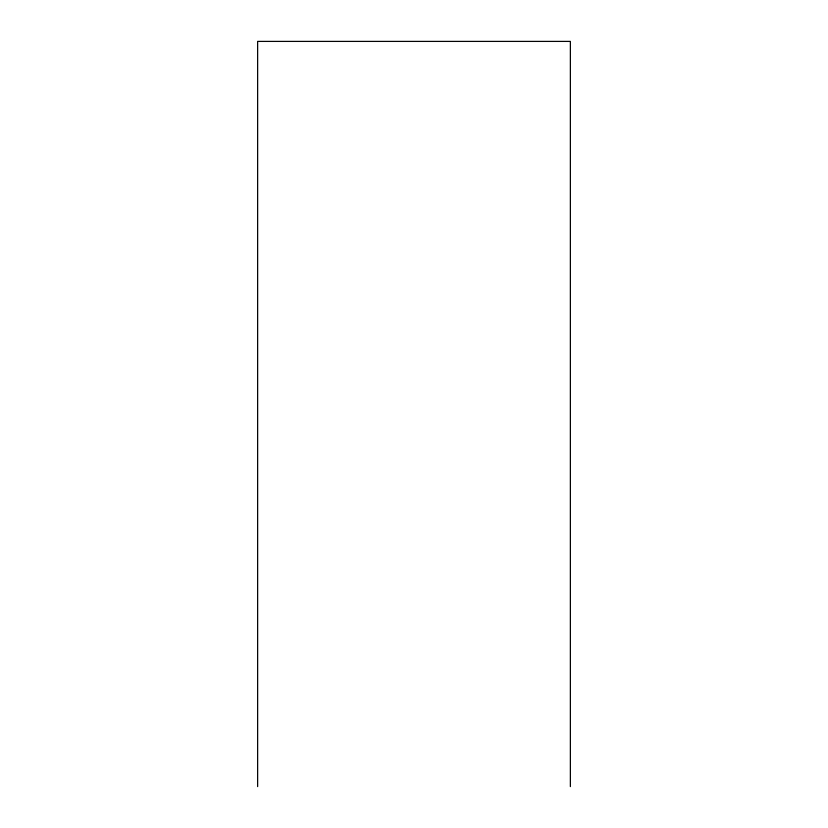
<?xml version="1.0" encoding="UTF-8"?>
<svg xmlns="http://www.w3.org/2000/svg" width="828" height="828" viewBox="0 0 828 828"><rect width="100%" height="100%" fill="white"/><g stroke="black" fill="none" stroke-linecap="round" stroke-linejoin="round"><path stroke-width="1.24" d="M570.368 786.6L570.368 41.4L257.632 41.4L257.632 786.6"/></g></svg>
